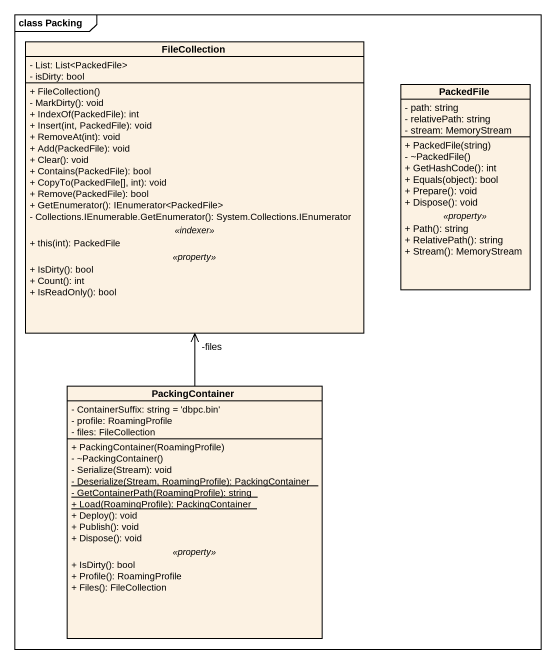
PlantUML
@startuml
mainframe class Packing
hide circle
hide empty members
skinparam classAttributeIconSize 0
class FileCollection {
  - List: List<PackedFile>
  - isDirty: bool
  --
  + FileCollection()
  - MarkDirty(): void
  + IndexOf(PackedFile): int
  + Insert(int, PackedFile): void
  + RemoveAt(int): void
  + Add(PackedFile): void
  + Clear(): void
  + Contains(PackedFile): bool
  + CopyTo(PackedFile[], int): void
  + Remove(PackedFile): bool
  + GetEnumerator(): IEnumerator<PackedFile>
  - Collections.IEnumerable.GetEnumerator(): System.Collections.IEnumerator
  .. <<indexer>> ..
  + this(int): PackedFile
  .. <<property>> ..
  + IsDirty(): bool
  + Count(): int
  + IsReadOnly(): bool
}
class PackedFile {
  - path: string
  - relativePath: string
  - stream: MemoryStream
  --
  + PackedFile(string)
  - ~PackedFile()
  + GetHashCode(): int
  + Equals(object): bool
  + Prepare(): void
  + Dispose(): void
  .. <<property>> ..
  + Path(): string
  + RelativePath(): string
  + Stream(): MemoryStream
}
class PackingContainer {
  - ContainerSuffix: string = 'dbpc.bin'
  - profile: RoamingProfile
  - files: FileCollection
  --
  + PackingContainer(RoamingProfile)
  - ~PackingContainer()
  - Serialize(Stream): void
  {static} - Deserialize(Stream, RoamingProfile): PackingContainer
  {static} - GetContainerPath(RoamingProfile): string
  {static} + Load(RoamingProfile): PackingContainer
  + Deploy(): void
  + Publish(): void
  + Dispose(): void
  .. <<property>> ..
  + IsDirty(): bool
  + Profile(): RoamingProfile
  + Files(): FileCollection
}
PackingContainer -up-> "-files" FileCollection
@enduml
